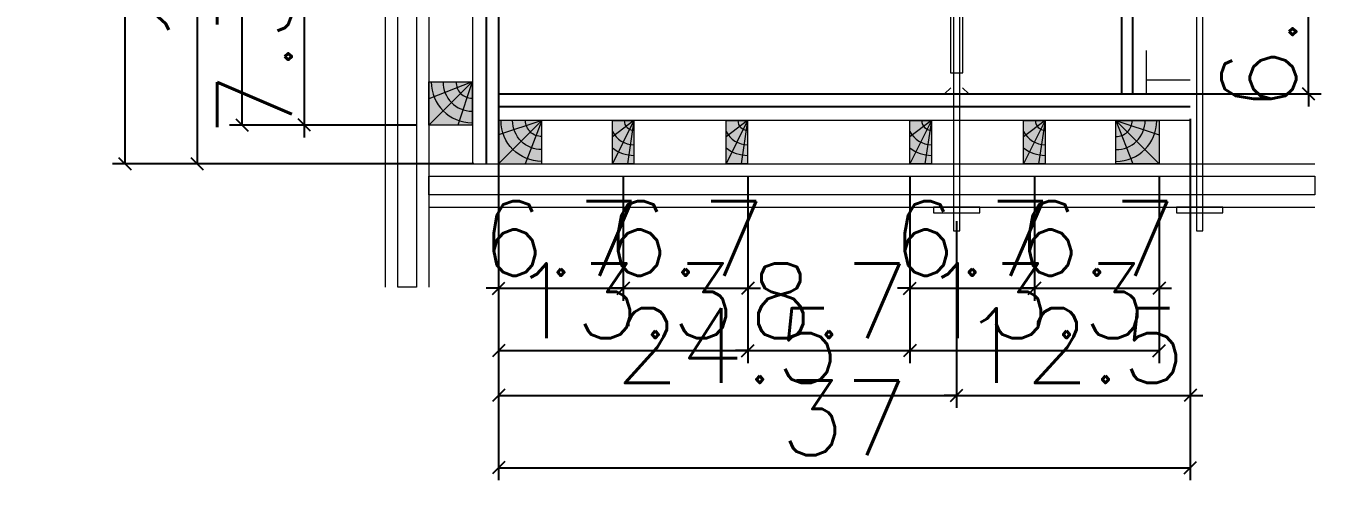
# Model space of a CAD drawing. Extents: x -8482 to 2614, y -517 to 5500.
# Drawn here: x -1358 to -1150.2, y -273.5 to -200.6 of the extents above; entities that cross this region are included whole.
import ezdxf

# ---------------------------------------------------------------- set-up
doc = ezdxf.new("R2010")
doc.units = 0
doc.layers.get('0').update_dxf_attribs({"color": 1, "lineweight": 9})
for name, color, linetype, lineweight in [('BARRA_ANCORAGEM', 1, 'Continuous', 15), ('HACHURA_MEIOPONTALETE', 33, 'Continuous', 15), ('HACHURA_PONTALETE', 23, 'Continuous', 15), ('MEIOPONTALE_3_5X7', 12, 'Continuous', 15), ('PERFIL_METALICO', 7, 'Continuous', 15), ('PONTALETE_7X7', 18, 'Continuous', 15), ('SARRAFO_2_2X7', 24, 'Continuous', 15)]:
    doc.layers.add(name, color=color, linetype=linetype, lineweight=lineweight)
doc.layers.add('COTA', color=241, linetype='Continuous')
doc.layers.add('hachura-chapa', color=7, linetype='Continuous', true_color=0xd07990)
doc.styles.add('Romans', font='romans.shx', dxfattribs={"height": 12})
doc.dimstyles.new('COTAX3', dxfattribs={"dimtxt": 12, "dimasz": 2, "dimexe": 2, "dimexo": 2, "dimgap": 2, "dimtad": 1, "dimdec": 1, "dimlfac": 0.333333, "dimzin": 12, "dimdsep": 46, "dimtxsty": 'Romans', "dimblk": 'OBLIQUE', "dimcen": 9, "dimclrd": 4, "dimclre": 4, "dimclrt": 240, "dimaunit": 1, "dimadec": 8, "dimazin": 3, "dimtfac": 1, "dimtdec": 1, "dimtix": 1, "dimtmove": 0, "dimatfit": 2, "dimldrblk": 'OBLIQUE', "dimfxl": 1, "dimtolj": 1, "dimtzin": 0, "dimlwd": -1, "dimlwe": -1, "dimarcsym": 0})

# ---------------------------------------------------------------- blocks, each defined once
blk = doc.blocks.new('_Oblique')
at = {"color": 0, "linetype": 'ByBlock', "lineweight": -2}
blk.add_line((-0.5, -0.5), (0.5, 0.5), dxfattribs=at)
blk = doc.blocks.new('*D9640')
at = {"layer": 'COTA', "color": 4, "linetype": 'Continuous', "ltscale": 30, "transparency": 16777216}
for p, q in [((-1286.17, -100.55), (-1344.17, -100.55)), ((-1342.17, -100.55), (-1342.17, -222.75)), ((-1286.17, -222.75), (-1344.17, -222.75))]:
    blk.add_line(p, q, dxfattribs=at)
at = {"layer": 'Defpoints', "color": 0, "linetype": 'Continuous', "ltscale": 30, "transparency": 16777216}
for p in [(-1284.17, -100.55), (-1342.17, -222.75), (-1284.17, -222.75)]:
    blk.add_point(p, dxfattribs=at)
at = {"layer": 'COTA', "color": 4, "linetype": 'Continuous', "ltscale": 30, "transparency": 16777216, "xscale": 2, "yscale": 2, "zscale": 2}
for p, rotation in [((-1342.17, -100.55), 90), ((-1342.17, -222.75), 270)]:
    blk.add_blockref('_Oblique', p, dxfattribs=dict(at, rotation=rotation))
at = {"layer": 'COTA', "color": 240, "linetype": 'Continuous', "ltscale": 30, "transparency": 16777216, "insert": (-1350.17, -161.65), "char_height": 12, "attachment_point": 5, "rotation": 90, "style": 'Romans'}
blk.add_mtext('\\A1;40.7', dxfattribs=at)
blk = doc.blocks.new('PT')
at = {"layer": 'HACHURA_PONTALETE'}
h = blk.add_hatch(color=256, dxfattribs=at)
h.dxf.hatch_style = 1
h.paths.add_polyline_path([(0, 0), (14, 0), (14, -14), (0, -14)])
at = {"layer": 'PONTALETE_7X7'}
for q in [(0, -14), (0, -5.43), (9.34, -14), (0, -14), (0, -5.43), (9.34, -14)]:
    blk.add_line((14, 0), q, dxfattribs=at)
blk.add_lwpolyline([(0, 0), (14, 0), (14, -14), (0, -14)], close=True, dxfattribs=at)
for centre, radius, start, end in [((14, 0), 13.24, 180, 270), ((14.01, -0.08), 9.41, 179.4828, 269.9104), ((14.01, -0.08), 9.41, 179.4828, 269.9104), ((14.01, -0.08), 5.19, 179.0659, 269.8369), ((14.01, -0.08), 5.19, 179.0659, 269.8369), ((14, 0), 13.24, 180, 270)]:
    blk.add_arc(centre, radius, start, end, dxfattribs=at)
at = {"layer": 'SARRAFO_2_2X7'}
blk.add_lwpolyline([(0, 0), (14, 0), (14, -14), (0, -14)], close=True, dxfattribs=at)
blk = doc.blocks.new('B1A.D2')
at = {"layer": 'PONTALETE_7X7', "xscale": 0.495, "yscale": 0.495, "zscale": 0.495, "rotation": 90.00000000000001}
blk.add_blockref('PT', (-6.93, 0), dxfattribs=at)
blk = doc.blocks.new('*D9648')
at = {"layer": 'COTA', "color": 4, "linetype": 'Continuous', "ltscale": 30, "transparency": 16777216}
for p, q in [((-1313.37, -194.55), (-1313.37, -192.55)), ((-1295.37, -194.55), (-1315.37, -194.55)), ((-1313.37, -194.55), (-1313.37, -216.55)), ((-1295.37, -216.55), (-1315.37, -216.55)), ((-1313.37, -216.55), (-1313.37, -218.55))]:
    blk.add_line(p, q, dxfattribs=at)
at = {"layer": 'Defpoints', "color": 0, "linetype": 'Continuous', "ltscale": 30, "transparency": 16777216}
for p in [(-1293.37, -194.55), (-1313.37, -216.55), (-1293.37, -216.55)]:
    blk.add_point(p, dxfattribs=at)
at = {"layer": 'COTA', "color": 4, "linetype": 'Continuous', "ltscale": 30, "transparency": 16777216, "xscale": 2, "yscale": 2, "zscale": 2}
for p, rotation in [((-1313.37, -194.55), 270), ((-1313.37, -216.55), 90)]:
    blk.add_blockref('_Oblique', p, dxfattribs=dict(at, rotation=rotation))
at = {"layer": 'COTA', "color": 240, "linetype": 'Continuous', "ltscale": 30, "transparency": 16777216, "insert": (-1321.37, -205.55), "char_height": 12, "attachment_point": 5, "rotation": 90, "style": 'Romans'}
blk.add_mtext('\\A1;7.3', dxfattribs=at)
blk = doc.blocks.new('*D9649')
at = {"layer": 'COTA', "color": 4, "linetype": 'Continuous', "ltscale": 30, "transparency": 16777216}
for p, q in [((-1295.37, -171.55), (-1325.37, -171.55)), ((-1323.37, -171.55), (-1323.37, -216.55)), ((-1295.37, -216.55), (-1325.37, -216.55))]:
    blk.add_line(p, q, dxfattribs=at)
at = {"layer": 'Defpoints', "color": 0, "linetype": 'Continuous', "ltscale": 30, "transparency": 16777216}
for p in [(-1293.37, -171.55), (-1323.37, -216.55), (-1293.37, -216.55)]:
    blk.add_point(p, dxfattribs=at)
at = {"layer": 'COTA', "color": 4, "linetype": 'Continuous', "ltscale": 30, "transparency": 16777216, "xscale": 2, "yscale": 2, "zscale": 2}
for p, rotation in [((-1323.37, -171.55), 90), ((-1323.37, -216.55), 270)]:
    blk.add_blockref('_Oblique', p, dxfattribs=dict(at, rotation=rotation))
at = {"layer": 'COTA', "color": 240, "linetype": 'Continuous', "ltscale": 30, "transparency": 16777216, "insert": (-1331.37, -194.05), "char_height": 12, "attachment_point": 5, "rotation": 90, "style": 'Romans'}
blk.add_mtext('\\A1;15', dxfattribs=at)
blk = doc.blocks.new('*D9655')
at = {"layer": 'COTA', "color": 4, "linetype": 'Continuous', "ltscale": 30, "transparency": 16777216}
for p, q in [((-1302.57, -137.55), (-1332.57, -137.55)), ((-1330.57, -137.55), (-1330.57, -222.75)), ((-1302.57, -222.75), (-1332.57, -222.75))]:
    blk.add_line(p, q, dxfattribs=at)
at = {"layer": 'Defpoints', "color": 0, "linetype": 'Continuous', "ltscale": 30, "transparency": 16777216}
for p in [(-1300.57, -137.55), (-1330.57, -222.75), (-1300.57, -222.75)]:
    blk.add_point(p, dxfattribs=at)
at = {"layer": 'COTA', "color": 4, "linetype": 'Continuous', "ltscale": 30, "transparency": 16777216, "xscale": 2, "yscale": 2, "zscale": 2}
for p, rotation in [((-1330.57, -137.55), 90), ((-1330.57, -222.75), 270)]:
    blk.add_blockref('_Oblique', p, dxfattribs=dict(at, rotation=rotation))
at = {"layer": 'COTA', "color": 240, "linetype": 'Continuous', "ltscale": 30, "transparency": 16777216, "insert": (-1338.57, -180.15), "char_height": 12, "attachment_point": 5, "rotation": 90, "style": 'Romans'}
blk.add_mtext('\\A1;28.4', dxfattribs=at)
blk = doc.blocks.new('*D9656')
at = {"layer": 'COTA', "color": 4, "linetype": 'Continuous', "ltscale": 30, "transparency": 16777216}
for p, q in [((-1302.57, -137.55), (-1332.57, -137.55)), ((-1330.57, -137.55), (-1330.57, -222.75)), ((-1302.57, -222.75), (-1332.57, -222.75))]:
    blk.add_line(p, q, dxfattribs=at)
at = {"layer": 'Defpoints', "color": 0, "linetype": 'Continuous', "ltscale": 30, "transparency": 16777216}
for p in [(-1300.57, -137.55), (-1330.57, -222.75), (-1300.57, -222.75)]:
    blk.add_point(p, dxfattribs=at)
at = {"layer": 'COTA', "color": 4, "linetype": 'Continuous', "ltscale": 30, "transparency": 16777216, "xscale": 2, "yscale": 2, "zscale": 2}
for p, rotation in [((-1330.57, -137.55), 90), ((-1330.57, -222.75), 270)]:
    blk.add_blockref('_Oblique', p, dxfattribs=dict(at, rotation=rotation))
at = {"layer": 'COTA', "color": 240, "linetype": 'Continuous', "ltscale": 30, "transparency": 16777216, "insert": (-1338.57, -180.15), "char_height": 12, "attachment_point": 5, "rotation": 90, "style": 'Romans'}
blk.add_mtext('\\A1;28.4', dxfattribs=at)
blk = doc.blocks.new('*D9657')
at = {"layer": 'COTA', "color": 4, "linetype": 'Continuous', "ltscale": 30, "transparency": 16777216}
for p, q in [((-1282.17, -215.55), (-1282.17, -273.55)), ((-1171.17, -215.55), (-1171.17, -273.55)), ((-1282.17, -271.55), (-1171.17, -271.55))]:
    blk.add_line(p, q, dxfattribs=at)
at = {"layer": 'Defpoints', "color": 0, "linetype": 'Continuous', "ltscale": 30, "transparency": 16777216}
for p in [(-1282.17, -213.55), (-1171.17, -213.55), (-1171.17, -271.55)]:
    blk.add_point(p, dxfattribs=at)
at = {"layer": 'COTA', "color": 4, "linetype": 'Continuous', "ltscale": 30, "transparency": 16777216, "xscale": 2, "yscale": 2, "zscale": 2, "rotation": 180}
blk.add_blockref('_Oblique', (-1282.17, -271.55), dxfattribs=at)
at = {"layer": 'COTA', "color": 4, "linetype": 'Continuous', "ltscale": 30, "transparency": 16777216, "xscale": 2, "yscale": 2, "zscale": 2}
blk.add_blockref('_Oblique', (-1171.17, -271.55), dxfattribs=at)
at = {"layer": 'COTA', "color": 240, "linetype": 'Continuous', "ltscale": 30, "transparency": 16777216, "insert": (-1226.67, -263.55), "char_height": 12, "attachment_point": 5, "style": 'Romans'}
blk.add_mtext('\\A1;37', dxfattribs=at)
blk = doc.blocks.new('*D9659')
at = {"layer": 'COTA', "color": 4, "linetype": 'Continuous', "ltscale": 30, "transparency": 16777216}
for p, q in [((-1152.17, -191.55), (-1152.17, -189.55)), ((-1180.17, -191.55), (-1150.17, -191.55)), ((-1152.17, -211.55), (-1152.17, -191.55)), ((-1180.17, -211.55), (-1150.17, -211.55)), ((-1152.17, -211.55), (-1152.17, -213.55))]:
    blk.add_line(p, q, dxfattribs=at)
at = {"layer": 'Defpoints', "color": 0, "linetype": 'Continuous', "ltscale": 30, "transparency": 16777216}
for p in [(-1182.17, -191.55), (-1152.17, -191.55), (-1182.17, -211.55)]:
    blk.add_point(p, dxfattribs=at)
at = {"layer": 'COTA', "color": 4, "linetype": 'Continuous', "ltscale": 30, "transparency": 16777216, "xscale": 2, "yscale": 2, "zscale": 2}
for p, rotation in [((-1152.17, -191.55), 270), ((-1152.17, -211.55), 90)]:
    blk.add_blockref('_Oblique', p, dxfattribs=dict(at, rotation=rotation))
at = {"layer": 'COTA', "color": 240, "linetype": 'Continuous', "ltscale": 30, "transparency": 16777216, "insert": (-1160.17, -201.55), "char_height": 12, "attachment_point": 5, "rotation": 90, "style": 'Romans'}
blk.add_mtext('\\A1;6.7', dxfattribs=at)
blk = doc.blocks.new('B1A.E2')
at = {"layer": 'PONTALETE_7X7', "xscale": -0.495, "yscale": 0.495, "zscale": 0.495, "rotation": 270}
blk.add_blockref('PT', (6.93, 0), dxfattribs=at)
blk = doc.blocks.new('MEIOPT')
at = {"layer": 'HACHURA_MEIOPONTALETE'}
h = blk.add_hatch(color=256, dxfattribs=at)
h.dxf.hatch_style = 1
h.paths.add_polyline_path([(0, 0), (7, 0), (7, -14), (0, -14)])
at = {"layer": 'MEIOPONTALE_3_5X7'}
for q in [(0, -14), (0, -5.3), (4.87, -14)]:
    blk.add_line((7, 0), q, dxfattribs=at)
blk.add_lwpolyline([(0, 0), (7, 0), (7, -14), (0, -14)], close=True, dxfattribs=at)
for radius, start in [(3.17, 180), (7.83, 206.5651), (11.31, 231.7782)]:
    blk.add_arc((7, 0), radius, start, 270, dxfattribs=at)
blk = doc.blocks.new('B2A.E4')
at = {"layer": 'MEIOPONTALE_3_5X7', "xscale": 0.495, "yscale": 0.495, "zscale": 0.495}
blk.add_blockref('MEIOPT', (0, 6.93), dxfattribs=at)
blk = doc.blocks.new('*D9660')
at = {"layer": 'COTA', "color": 4, "linetype": 'Continuous', "ltscale": 30, "transparency": 16777216}
for p, q in [((-1282.17, -224.75), (-1282.17, -244.75)), ((-1262.17, -224.75), (-1262.17, -244.75)), ((-1282.17, -242.75), (-1284.17, -242.75)), ((-1282.17, -242.75), (-1262.17, -242.75)), ((-1262.17, -242.75), (-1260.17, -242.75))]:
    blk.add_line(p, q, dxfattribs=at)
at = {"layer": 'Defpoints', "color": 0, "linetype": 'Continuous', "ltscale": 30, "transparency": 16777216}
for p in [(-1282.17, -222.75), (-1262.17, -222.75), (-1262.17, -242.75)]:
    blk.add_point(p, dxfattribs=at)
at = {"layer": 'COTA', "color": 4, "linetype": 'Continuous', "ltscale": 30, "transparency": 16777216, "xscale": 2, "yscale": 2, "zscale": 2}
blk.add_blockref('_Oblique', (-1282.17, -242.75), dxfattribs=at)
at = {"layer": 'COTA', "color": 4, "linetype": 'Continuous', "ltscale": 30, "transparency": 16777216, "xscale": 2, "yscale": 2, "zscale": 2, "rotation": 180}
blk.add_blockref('_Oblique', (-1262.17, -242.75), dxfattribs=at)
at = {"layer": 'COTA', "color": 240, "linetype": 'Continuous', "ltscale": 30, "transparency": 16777216, "insert": (-1272.17, -234.75), "char_height": 12, "attachment_point": 5, "style": 'Romans'}
blk.add_mtext('\\A1;6.7', dxfattribs=at)
blk = doc.blocks.new('*D9661')
at = {"layer": 'COTA', "color": 4, "linetype": 'Continuous', "ltscale": 30, "transparency": 16777216}
for p, q in [((-1262.17, -224.75), (-1262.17, -244.75)), ((-1242.17, -224.75), (-1242.17, -244.75)), ((-1262.17, -242.75), (-1264.17, -242.75)), ((-1262.17, -242.75), (-1242.17, -242.75)), ((-1242.17, -242.75), (-1240.17, -242.75))]:
    blk.add_line(p, q, dxfattribs=at)
at = {"layer": 'Defpoints', "color": 0, "linetype": 'Continuous', "ltscale": 30, "transparency": 16777216}
for p in [(-1262.17, -222.75), (-1242.17, -222.75), (-1242.17, -242.75)]:
    blk.add_point(p, dxfattribs=at)
at = {"layer": 'COTA', "color": 4, "linetype": 'Continuous', "ltscale": 30, "transparency": 16777216, "xscale": 2, "yscale": 2, "zscale": 2}
blk.add_blockref('_Oblique', (-1262.17, -242.75), dxfattribs=at)
at = {"layer": 'COTA', "color": 4, "linetype": 'Continuous', "ltscale": 30, "transparency": 16777216, "xscale": 2, "yscale": 2, "zscale": 2, "rotation": 180}
blk.add_blockref('_Oblique', (-1242.17, -242.75), dxfattribs=at)
at = {"layer": 'COTA', "color": 240, "linetype": 'Continuous', "ltscale": 30, "transparency": 16777216, "insert": (-1252.17, -234.75), "char_height": 12, "attachment_point": 5, "style": 'Romans'}
blk.add_mtext('\\A1;6.7', dxfattribs=at)
blk = doc.blocks.new('*D9662')
at = {"layer": 'COTA', "color": 4, "linetype": 'Continuous', "ltscale": 30, "transparency": 16777216}
for p, q in [((-1282.17, -224.75), (-1282.17, -254.75)), ((-1242.17, -224.75), (-1242.17, -254.75)), ((-1282.17, -252.75), (-1242.17, -252.75))]:
    blk.add_line(p, q, dxfattribs=at)
at = {"layer": 'Defpoints', "color": 0, "linetype": 'Continuous', "ltscale": 30, "transparency": 16777216}
for p in [(-1282.17, -222.75), (-1242.17, -222.75), (-1242.17, -252.75)]:
    blk.add_point(p, dxfattribs=at)
at = {"layer": 'COTA', "color": 4, "linetype": 'Continuous', "ltscale": 30, "transparency": 16777216, "xscale": 2, "yscale": 2, "zscale": 2, "rotation": 180}
blk.add_blockref('_Oblique', (-1282.17, -252.75), dxfattribs=at)
at = {"layer": 'COTA', "color": 4, "linetype": 'Continuous', "ltscale": 30, "transparency": 16777216, "xscale": 2, "yscale": 2, "zscale": 2}
blk.add_blockref('_Oblique', (-1242.17, -252.75), dxfattribs=at)
at = {"layer": 'COTA', "color": 240, "linetype": 'Continuous', "ltscale": 30, "transparency": 16777216, "insert": (-1262.17, -244.75), "char_height": 12, "attachment_point": 5, "style": 'Romans'}
blk.add_mtext('\\A1;13.3', dxfattribs=at)
blk = doc.blocks.new('*D9663')
at = {"layer": 'COTA', "color": 4, "linetype": 'Continuous', "ltscale": 30, "transparency": 16777216}
for p, q in [((-1242.17, -224.75), (-1242.17, -254.75)), ((-1216.17, -224.75), (-1216.17, -254.75)), ((-1242.17, -252.75), (-1244.17, -252.75)), ((-1242.17, -252.75), (-1216.17, -252.75)), ((-1216.17, -252.75), (-1214.17, -252.75))]:
    blk.add_line(p, q, dxfattribs=at)
at = {"layer": 'Defpoints', "color": 0, "linetype": 'Continuous', "ltscale": 30, "transparency": 16777216}
for p in [(-1242.17, -222.75), (-1216.17, -222.75), (-1216.17, -252.75)]:
    blk.add_point(p, dxfattribs=at)
at = {"layer": 'COTA', "color": 4, "linetype": 'Continuous', "ltscale": 30, "transparency": 16777216, "xscale": 2, "yscale": 2, "zscale": 2}
blk.add_blockref('_Oblique', (-1242.17, -252.75), dxfattribs=at)
at = {"layer": 'COTA', "color": 4, "linetype": 'Continuous', "ltscale": 30, "transparency": 16777216, "xscale": 2, "yscale": 2, "zscale": 2, "rotation": 180}
blk.add_blockref('_Oblique', (-1216.17, -252.75), dxfattribs=at)
at = {"layer": 'COTA', "color": 240, "linetype": 'Continuous', "ltscale": 30, "transparency": 16777216, "insert": (-1229.17, -244.75), "char_height": 12, "attachment_point": 5, "style": 'Romans'}
blk.add_mtext('\\A1;8.7', dxfattribs=at)
blk = doc.blocks.new('*D9664')
at = {"layer": 'COTA', "color": 4, "linetype": 'Continuous', "ltscale": 30, "transparency": 16777216}
for p, q in [((-1216.17, -224.75), (-1216.17, -244.75)), ((-1196.17, -224.75), (-1196.17, -244.75)), ((-1216.17, -242.75), (-1218.17, -242.75)), ((-1216.17, -242.75), (-1196.17, -242.75)), ((-1196.17, -242.75), (-1194.17, -242.75))]:
    blk.add_line(p, q, dxfattribs=at)
at = {"layer": 'Defpoints', "color": 0, "linetype": 'Continuous', "ltscale": 30, "transparency": 16777216}
for p in [(-1216.17, -222.75), (-1196.17, -222.75), (-1196.17, -242.75)]:
    blk.add_point(p, dxfattribs=at)
at = {"layer": 'COTA', "color": 4, "linetype": 'Continuous', "ltscale": 30, "transparency": 16777216, "xscale": 2, "yscale": 2, "zscale": 2}
blk.add_blockref('_Oblique', (-1216.17, -242.75), dxfattribs=at)
at = {"layer": 'COTA', "color": 4, "linetype": 'Continuous', "ltscale": 30, "transparency": 16777216, "xscale": 2, "yscale": 2, "zscale": 2, "rotation": 180}
blk.add_blockref('_Oblique', (-1196.17, -242.75), dxfattribs=at)
at = {"layer": 'COTA', "color": 240, "linetype": 'Continuous', "ltscale": 30, "transparency": 16777216, "insert": (-1206.17, -234.75), "char_height": 12, "attachment_point": 5, "style": 'Romans'}
blk.add_mtext('\\A1;6.7', dxfattribs=at)
blk = doc.blocks.new('*D9665')
at = {"layer": 'COTA', "color": 4, "linetype": 'Continuous', "ltscale": 30, "transparency": 16777216}
for p, q in [((-1196.17, -224.75), (-1196.17, -244.75)), ((-1176.17, -224.75), (-1176.17, -244.75)), ((-1196.17, -242.75), (-1198.17, -242.75)), ((-1196.17, -242.75), (-1176.17, -242.75)), ((-1176.17, -242.75), (-1174.17, -242.75))]:
    blk.add_line(p, q, dxfattribs=at)
at = {"layer": 'Defpoints', "color": 0, "linetype": 'Continuous', "ltscale": 30, "transparency": 16777216}
for p in [(-1196.17, -222.75), (-1176.17, -222.75), (-1176.17, -242.75)]:
    blk.add_point(p, dxfattribs=at)
at = {"layer": 'COTA', "color": 4, "linetype": 'Continuous', "ltscale": 30, "transparency": 16777216, "xscale": 2, "yscale": 2, "zscale": 2}
blk.add_blockref('_Oblique', (-1196.17, -242.75), dxfattribs=at)
at = {"layer": 'COTA', "color": 4, "linetype": 'Continuous', "ltscale": 30, "transparency": 16777216, "xscale": 2, "yscale": 2, "zscale": 2, "rotation": 180}
blk.add_blockref('_Oblique', (-1176.17, -242.75), dxfattribs=at)
at = {"layer": 'COTA', "color": 240, "linetype": 'Continuous', "ltscale": 30, "transparency": 16777216, "insert": (-1186.17, -234.75), "char_height": 12, "attachment_point": 5, "style": 'Romans'}
blk.add_mtext('\\A1;6.7', dxfattribs=at)
blk = doc.blocks.new('*D9666')
at = {"layer": 'COTA', "color": 4, "linetype": 'Continuous', "ltscale": 30, "transparency": 16777216}
for p, q in [((-1216.17, -224.75), (-1216.17, -254.75)), ((-1176.17, -224.75), (-1176.17, -254.75)), ((-1216.17, -252.75), (-1176.17, -252.75))]:
    blk.add_line(p, q, dxfattribs=at)
at = {"layer": 'Defpoints', "color": 0, "linetype": 'Continuous', "ltscale": 30, "transparency": 16777216}
for p in [(-1216.17, -222.75), (-1176.17, -222.75), (-1176.17, -252.75)]:
    blk.add_point(p, dxfattribs=at)
at = {"layer": 'COTA', "color": 4, "linetype": 'Continuous', "ltscale": 30, "transparency": 16777216, "xscale": 2, "yscale": 2, "zscale": 2, "rotation": 180}
blk.add_blockref('_Oblique', (-1216.17, -252.75), dxfattribs=at)
at = {"layer": 'COTA', "color": 4, "linetype": 'Continuous', "ltscale": 30, "transparency": 16777216, "xscale": 2, "yscale": 2, "zscale": 2}
blk.add_blockref('_Oblique', (-1176.17, -252.75), dxfattribs=at)
at = {"layer": 'COTA', "color": 240, "linetype": 'Continuous', "ltscale": 30, "transparency": 16777216, "insert": (-1196.17, -244.75), "char_height": 12, "attachment_point": 5, "style": 'Romans'}
blk.add_mtext('\\A1;13.3', dxfattribs=at)
blk = doc.blocks.new('PAR_BAIXO')
at = {"layer": 'BARRA_ANCORAGEM'}
blk.add_lwpolyline([(-0.94905, 0.999), (-1.94805, 0), (1.94805, 0), (0.94905, 0.999)], dxfattribs=at)
blk = doc.blocks.new('PAR.BAI2')
at = {"layer": 'BARRA_ANCORAGEM'}
blk.add_lwpolyline([(-3.7125, -0.891), (3.7125, -0.891), (3.7125, 0), (-3.7125, 0)], close=True, dxfattribs=at)
blk = doc.blocks.new('*D9671')
at = {"layer": 'COTA', "color": 4, "linetype": 'Continuous', "ltscale": 30, "transparency": 16777216}
for p, q in [((-1208.67, -231.95), (-1208.67, -261.95)), ((-1171.17, -231.95), (-1171.17, -261.95)), ((-1208.67, -259.95), (-1210.67, -259.95)), ((-1208.67, -259.95), (-1171.17, -259.95)), ((-1171.17, -259.95), (-1169.17, -259.95))]:
    blk.add_line(p, q, dxfattribs=at)
at = {"layer": 'Defpoints', "color": 0, "linetype": 'Continuous', "ltscale": 30, "transparency": 16777216}
for p in [(-1208.67, -229.95), (-1171.17, -229.95), (-1171.17, -259.95)]:
    blk.add_point(p, dxfattribs=at)
at = {"layer": 'COTA', "color": 4, "linetype": 'Continuous', "ltscale": 30, "transparency": 16777216, "xscale": 2, "yscale": 2, "zscale": 2}
blk.add_blockref('_Oblique', (-1208.67, -259.95), dxfattribs=at)
at = {"layer": 'COTA', "color": 4, "linetype": 'Continuous', "ltscale": 30, "transparency": 16777216, "xscale": 2, "yscale": 2, "zscale": 2, "rotation": 180}
blk.add_blockref('_Oblique', (-1171.17, -259.95), dxfattribs=at)
at = {"layer": 'COTA', "color": 240, "linetype": 'Continuous', "ltscale": 30, "transparency": 16777216, "insert": (-1189.92, -251.95), "char_height": 12, "attachment_point": 5, "style": 'Romans'}
blk.add_mtext('\\A1;12.5', dxfattribs=at)
blk = doc.blocks.new('*D9672')
at = {"layer": 'COTA', "color": 4, "linetype": 'Continuous', "ltscale": 30, "transparency": 16777216}
for p, q in [((-1282.17, -231.95), (-1282.17, -261.95)), ((-1208.67, -231.95), (-1208.67, -261.95)), ((-1282.17, -259.95), (-1208.67, -259.95))]:
    blk.add_line(p, q, dxfattribs=at)
at = {"layer": 'Defpoints', "color": 0, "linetype": 'Continuous', "ltscale": 30, "transparency": 16777216}
for p in [(-1282.17, -229.95), (-1208.67, -229.95), (-1208.67, -259.95)]:
    blk.add_point(p, dxfattribs=at)
at = {"layer": 'COTA', "color": 4, "linetype": 'Continuous', "ltscale": 30, "transparency": 16777216, "xscale": 2, "yscale": 2, "zscale": 2, "rotation": 180}
blk.add_blockref('_Oblique', (-1282.17, -259.95), dxfattribs=at)
at = {"layer": 'COTA', "color": 4, "linetype": 'Continuous', "ltscale": 30, "transparency": 16777216, "xscale": 2, "yscale": 2, "zscale": 2}
blk.add_blockref('_Oblique', (-1208.67, -259.95), dxfattribs=at)
at = {"layer": 'COTA', "color": 240, "linetype": 'Continuous', "ltscale": 30, "transparency": 16777216, "insert": (-1245.42, -251.95), "char_height": 12, "attachment_point": 5, "style": 'Romans'}
blk.add_mtext('\\A1;24.5', dxfattribs=at)

msp = doc.modelspace()

# ---------------------------------------------------------------- linework, layer by layer
at = {"layer": 'BARRA_ANCORAGEM', "linetype": 'Continuous', "ltscale": 30}
for points in [[(-1209.17, -233.55), (-1208.17, -233.55), (-1208.17, -169.55), (-1209.17, -169.55)], [(-1170.17, -233.55), (-1169.17, -233.55), (-1169.17, -169.55), (-1170.17, -169.55)], [(-1209.67, -208.15), (-1207.67, -208.15), (-1207.67, -194.95), (-1209.67, -194.95)]]:
    msp.add_lwpolyline(points, close=True, dxfattribs=at)
at = {"layer": 'hachura-chapa', "ltscale": 30}
for p, q in [((-1284.17, -100.55), (-1284.17, -222.75)), ((-1282.17, -100.55), (-1282.17, -222.75)), ((-1182.17, -211.55), (-1182.17, -191.55)), ((-1180.37, -211.55), (-1180.37, -191.55)), ((-1282.17, -211.55), (-1171.17, -211.55)), ((-1282.17, -213.55), (-1171.17, -213.55))]:
    msp.add_line(p, q, dxfattribs=at)
at = {"layer": 'PERFIL_METALICO', "ltscale": 30}
for p, q in [((-1300.37, -80.55), (-1300.37, -242.55)), ((-1293.37, -80.55), (-1293.37, -242.55)), ((-1293.37, -222.75), (-1151.17, -222.75)), ((-1293.37, -229.75), (-1151.17, -229.75))]:
    msp.add_line(p, q, dxfattribs=at)
at = {"layer": 'PERFIL_METALICO', "linetype": 'Continuous', "ltscale": 30}
for points in [[(-1295.37, -80.55), (-1295.37, -242.55), (-1298.37, -242.55), (-1298.37, -80.55)], [(-1293.37, -224.75), (-1151.17, -224.75), (-1151.17, -227.75), (-1293.37, -227.75)]]:
    msp.add_lwpolyline(points, close=True, dxfattribs=at)
at = {"layer": 'SARRAFO_2_2X7', "ltscale": 30}
for p, q in [((-1286.37, -100.55), (-1286.37, -222.75)), ((-1284.17, -100.55), (-1284.17, -222.75)), ((-1180.37, -211.55), (-1180.37, -204.55)), ((-1178.17, -211.55), (-1178.17, -204.55)), ((-1171.17, -209.35), (-1178.17, -209.35)), ((-1171.17, -211.55), (-1178.17, -211.55)), ((-1282.17, -213.55), (-1171.17, -213.55)), ((-1282.17, -215.75), (-1171.17, -215.75))]:
    msp.add_line(p, q, dxfattribs=at)

# ---------------------------------------------------------------- block references
at = {"layer": 'BARRA_ANCORAGEM', "linetype": 'Continuous', "ltscale": 30}
for name, p in [('PAR_BAIXO', (-1208.67, -211.55)), ('PAR.BAI2', (-1208.67, -229.75)), ('PAR.BAI2', (-1169.67, -229.75))]:
    msp.add_blockref(name, p, dxfattribs=at)
at = {"layer": 'hachura-chapa', "linetype": 'Continuous', "ltscale": 30, "rotation": 270}
msp.add_blockref('B1A.D2', (-1293.37, -216.55), dxfattribs=at)
at = {"layer": 'hachura-chapa', "linetype": 'Continuous', "ltscale": 30}
for name, p in [('B1A.E2', (-1282.17, -222.75)), ('B2A.E4', (-1263.92, -222.75)), ('B2A.E4', (-1245.67, -222.75)), ('B2A.E4', (-1216.17, -222.75)), ('B2A.E4', (-1197.92, -222.75)), ('B1A.D2', (-1176.17, -222.75))]:
    msp.add_blockref(name, p, dxfattribs=at)

# ---------------------------------------------------------------- dimensions: what is measured, and where the dimension line sits
at = {"layer": 'COTA', "linetype": 'Continuous', "ltscale": 30}
for base, p1, p2, angle, picture, middle in [((-1342.17, -222.75), (-1284.17, -100.55), (-1284.17, -222.75), 270, '*D9640', (-1350.17, -161.65)), ((-1330.57, -222.75), (-1300.57, -137.55), (-1300.57, -222.75), 270, '*D9655', (-1338.57, -180.15)), ((-1330.57, -222.75), (-1300.57, -137.55), (-1300.57, -222.75), 270, '*D9656', (-1338.57, -180.15)), ((-1323.37, -216.55), (-1293.37, -171.55), (-1293.37, -216.55), 270, '*D9649', (-1331.37, -194.05)), ((-1152.17, -191.55), (-1182.17, -211.55), (-1182.17, -191.55), 90, '*D9659', (-1160.17, -201.55)), ((-1313.37, -216.55), (-1293.37, -194.55), (-1293.37, -216.55), 270, '*D9648', (-1321.37, -205.55))]:
    dim = msp.add_linear_dim(base=base, p1=p1, p2=p2, angle=angle, dimstyle='COTAX3', dxfattribs=at)
    dim.commit()
    dim.dimension.update_dxf_attribs({"geometry": picture, "text_midpoint": middle})
for base, p1, p2, picture, middle in [((-1171.17, -271.55), (-1282.17, -213.55), (-1171.17, -213.55), '*D9657', (-1226.67, -263.55)), ((-1262.17, -242.75), (-1282.17, -222.75), (-1262.17, -222.75), '*D9660', (-1272.17, -234.75)), ((-1242.17, -252.75), (-1282.17, -222.75), (-1242.17, -222.75), '*D9662', (-1262.17, -244.75)), ((-1242.17, -242.75), (-1262.17, -222.75), (-1242.17, -222.75), '*D9661', (-1252.17, -234.75)), ((-1216.17, -252.75), (-1242.17, -222.75), (-1216.17, -222.75), '*D9663', (-1229.17, -244.75)), ((-1196.17, -242.75), (-1216.17, -222.75), (-1196.17, -222.75), '*D9664', (-1206.17, -234.75)), ((-1176.17, -252.75), (-1216.17, -222.75), (-1176.17, -222.75), '*D9666', (-1196.17, -244.75)), ((-1176.17, -242.75), (-1196.17, -222.75), (-1176.17, -222.75), '*D9665', (-1186.17, -234.75)), ((-1208.67, -259.95), (-1282.17, -229.95), (-1208.67, -229.95), '*D9672', (-1245.42, -251.95)), ((-1171.17, -259.95), (-1208.67, -229.95), (-1171.17, -229.95), '*D9671', (-1189.92, -251.95))]:
    dim = msp.add_linear_dim(base=base, p1=p1, p2=p2, dimstyle='COTAX3', dxfattribs=at)
    dim.commit()
    dim.dimension.update_dxf_attribs({"geometry": picture, "text_midpoint": middle})

doc.saveas('drawing.dxf')
